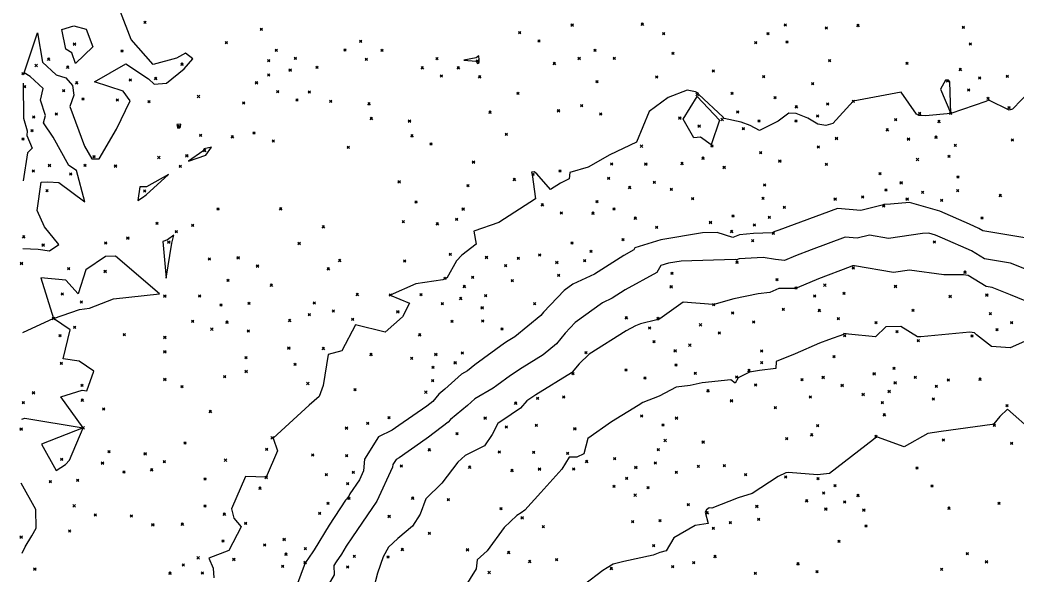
# Model space of a CAD drawing. Header units: inches. Extents: x 1411897 to 1412713, y 4930955 to 4931789.
# Drawn here: x 1411999.9 to 1412082.9, y 4931560.9 to 4931607.1 of the extents above; entities that cross this region are included whole.
import ezdxf

# ---------------------------------------------------------------- set-up
doc = ezdxf.new("R2010")
doc.units = ezdxf.units.IN
doc.header["$MEASUREMENT"] = 0
doc.header["$PDMODE"] = 35
doc.header["$PDSIZE"] = 0.1

msp = doc.modelspace()

# ---------------------------------------------------------------- linework, layer by layer
at = {"color": 2, "true_color": 0xf1eb1f}
for p, q in [((1412009.17, 4931605.456), (1412008.288, 4931607.754)), ((1412003.389, 4931606.277), (1412004.395, 4931606.584)), ((1412003.73, 4931604.653), (1412003.389, 4931606.277)), ((1412004.395, 4931606.584), (1412005.408, 4931606.324)), ((1412005.408, 4931606.324), (1412005.973, 4931604.851)), ((1412000.269, 4931602.672), (1412001.376, 4931606.006)), ((1412001.376, 4931606.006), (1412001.775, 4931603.555)), ((1412010.985, 4931603.38), (1412009.17, 4931605.456)), ((1412004.235, 4931604.332), (1412003.73, 4931604.653)), ((1412005.973, 4931604.851), (1412004.545, 4931603.46)), ((1412001.775, 4931603.555), (1412002.92, 4931602.505)), ((1412004.545, 4931603.46), (1412004.235, 4931604.332)), ((1412012.95, 4931603.899), (1412010.985, 4931603.38)), ((1412013.688, 4931604.318), (1412012.95, 4931603.899)), ((1412013.587, 4931603.016), (1412014.312, 4931603.85)), ((1412014.312, 4931603.85), (1412013.688, 4931604.318)), ((1412037.875, 4931603.937), (1412036.85, 4931603.737)), ((1412036.85, 4931603.737), (1412037.887, 4931603.64)), ((1412038.088, 4931604.085), (1412037.875, 4931603.937)), ((1412037.887, 4931603.64), (1412038.003, 4931603.45)), ((1412038.003, 4931603.45), (1412038.117, 4931603.553)), ((1412038.117, 4931603.768), (1412038.088, 4931604.085)), ((1412038.117, 4931603.553), (1412038.117, 4931603.768)), ((1412006.123, 4931601.927), (1412008.712, 4931603.424)), ((1412008.712, 4931603.424), (1412010.604, 4931602.173)), ((1412012.1, 4931601.835), (1412013.587, 4931603.016)), ((1412000.755, 4931602.369), (1412000.269, 4931602.672)), ((1412001.839, 4931601.374), (1412000.755, 4931602.369)), ((1412002.92, 4931602.505), (1412003.739, 4931602.279)), ((1412003.739, 4931602.279), (1412004.277, 4931601.63)), ((1412008.496, 4931601.158), (1412006.123, 4931601.927)), ((1412010.604, 4931602.173), (1412011.07, 4931601.728)), ((1412076.947, 4931602.077), (1412076.522, 4931601.335)), ((1412077.177, 4931602.078), (1412076.947, 4931602.077)), ((1412077.297, 4931601.926), (1412077.177, 4931602.078)), ((1412077.38, 4931599.31), (1412077.297, 4931601.926)), ((1412000.169, 4931601.833), (1412000.216, 4931598.918)), ((1412001.62, 4931600.395), (1412001.839, 4931601.374)), ((1412004.277, 4931601.63), (1412004.397, 4931600.827)), ((1412009.072, 4931600.364), (1412008.496, 4931601.158)), ((1412011.07, 4931601.728), (1412012.1, 4931601.835)), ((1412055.43, 4931601.245), (1412053.87, 4931600.635)), ((1412056.135, 4931601.108), (1412055.43, 4931601.245)), ((1412056.345, 4931600.989), (1412056.135, 4931601.108)), ((1412073.253, 4931601.078), (1412069.26, 4931600.32)), ((1412074.529, 4931599.242), (1412073.253, 4931601.078)), ((1412076.522, 4931601.335), (1412077.38, 4931599.31)), ((1412084.006, 4931601.216), (1412082.519, 4931599.655)), ((1412002.049, 4931599.132), (1412001.62, 4931600.395)), ((1412004.397, 4931600.827), (1412004.05, 4931599.875)), ((1412007.949, 4931597.984), (1412009.072, 4931600.364)), ((1412053.87, 4931600.635), (1412052.275, 4931599.46)), ((1412055.098, 4931598.817), (1412056.281, 4931600.716)), ((1412056.281, 4931600.716), (1412058.125, 4931598.735)), ((1412056.415, 4931600.884), (1412056.345, 4931600.989)), ((1412058.429, 4931599.007), (1412056.415, 4931600.884)), ((1412069.26, 4931600.32), (1412067.553, 4931598.456)), ((1412080.289, 4931600.289), (1412077.38, 4931599.31)), ((1412080.548, 4931600.417), (1412080.289, 4931600.289)), ((1412082.251, 4931599.581), (1412080.548, 4931600.417)), ((1412004.05, 4931599.875), (1412005.295, 4931596.588)), ((1412052.275, 4931599.46), (1412051.233, 4931596.9)), ((1412082.519, 4931599.655), (1412082.251, 4931599.581)), ((1412000.216, 4931598.918), (1412000.498, 4931597.856)), ((1412001.871, 4931598.519), (1412002.049, 4931599.132)), ((1412055.996, 4931597.278), (1412055.098, 4931598.817)), ((1412058.125, 4931598.735), (1412057.434, 4931596.694)), ((1412058.512, 4931598.879), (1412058.429, 4931599.007)), ((1412059.936, 4931598.578), (1412058.512, 4931598.879)), ((1412060.677, 4931598.304), (1412059.936, 4931598.578)), ((1412063.022, 4931598.67), (1412061.462, 4931597.878)), ((1412063.913, 4931599.32), (1412063.022, 4931598.67)), ((1412064.506, 4931599.288), (1412063.913, 4931599.32)), ((1412065.48, 4931598.901), (1412064.506, 4931599.288)), ((1412066.309, 4931598.407), (1412065.48, 4931598.901)), ((1412074.715, 4931599.136), (1412074.529, 4931599.242)), ((1412074.903, 4931599.145), (1412074.715, 4931599.136)), ((1412075.27, 4931599.106), (1412074.903, 4931599.145)), ((1412077.38, 4931599.31), (1412075.27, 4931599.106)), ((1412000.498, 4931597.856), (1412000.486, 4931597.47)), ((1412002.684, 4931597.333), (1412001.871, 4931598.519)), ((1412006.491, 4931595.525), (1412007.949, 4931597.984)), ((1412013.293, 4931598.421), (1412012.976, 4931598.388)), ((1412012.976, 4931598.388), (1412013.064, 4931598.068)), ((1412013.064, 4931598.068), (1412013.205, 4931598.095)), ((1412013.205, 4931598.095), (1412013.274, 4931598.186)), ((1412013.274, 4931598.186), (1412013.293, 4931598.421)), ((1412061.462, 4931597.878), (1412060.677, 4931598.304)), ((1412066.967, 4931598.293), (1412066.309, 4931598.407)), ((1412067.553, 4931598.456), (1412066.967, 4931598.293)), ((1412000.486, 4931597.47), (1412000.94, 4931596.401)), ((1412003.992, 4931594.985), (1412002.684, 4931597.333)), ((1412051.233, 4931596.9), (1412048.991, 4931595.869)), ((1412056.546, 4931597.34), (1412055.996, 4931597.278)), ((1412057.434, 4931596.694), (1412056.546, 4931597.34)), ((1412000.94, 4931596.401), (1412000.529, 4931596.034)), ((1412005.295, 4931596.588), (1412005.89, 4931595.52)), ((1412015.133, 4931596.176), (1412013.93, 4931595.34)), ((1412015.251, 4931596.36), (1412015.133, 4931596.176)), ((1412015.863, 4931596.505), (1412015.251, 4931596.36)), ((1412015.379, 4931595.83), (1412015.863, 4931596.505)), ((1412000.529, 4931596.034), (1412000.19, 4931593.686)), ((1412005.89, 4931595.52), (1412006.491, 4931595.525)), ((1412013.93, 4931595.34), (1412015.379, 4931595.83)), ((1412048.991, 4931595.869), (1412047.205, 4931594.832)), ((1412004.612, 4931594.548), (1412003.992, 4931594.985)), ((1412005.304, 4931591.964), (1412004.612, 4931594.548)), ((1412042.704, 4931594.452), (1412042.496, 4931594.425)), ((1412042.496, 4931594.425), (1412042.528, 4931594.215)), ((1412042.94, 4931594.279), (1412042.704, 4931594.452)), ((1412047.205, 4931594.832), (1412045.668, 4931594.39)), ((1412001.339, 4931591.229), (1412001.677, 4931593.577)), ((1412001.677, 4931593.577), (1412002.241, 4931593.618)), ((1412002.241, 4931593.618), (1412003.155, 4931593.565)), ((1412010.427, 4931592.522), (1412012.267, 4931594.22)), ((1412012.267, 4931594.22), (1412010.438, 4931593.187)), ((1412042.528, 4931594.215), (1412042.825, 4931592.202)), ((1412044.053, 4931592.977), (1412042.94, 4931594.279)), ((1412045.627, 4931593.875), (1412044.891, 4931593.513)), ((1412045.668, 4931594.39), (1412045.627, 4931593.875)), ((1412003.155, 4931593.565), (1412005.304, 4931591.964)), ((1412009.893, 4931593.207), (1412009.709, 4931592.071)), ((1412010.438, 4931593.187), (1412009.893, 4931593.207)), ((1412044.891, 4931593.513), (1412044.053, 4931592.977)), ((1412009.709, 4931592.071), (1412010.099, 4931592.3)), ((1412010.099, 4931592.3), (1412010.427, 4931592.522)), ((1412042.825, 4931592.202), (1412039.776, 4931590.24)), ((1412001.95, 4931589.87), (1412001.339, 4931591.229)), ((1412067.964, 4931591.406), (1412063.068, 4931589.584)), ((1412069.898, 4931591.219), (1412067.964, 4931591.406)), ((1412071.657, 4931591.662), (1412069.898, 4931591.219)), ((1412071.816, 4931591.716), (1412071.657, 4931591.662)), ((1412072.35, 4931591.764), (1412071.816, 4931591.716)), ((1412073.931, 4931591.895), (1412072.35, 4931591.764)), ((1412076.462, 4931591.162), (1412073.931, 4931591.895)), ((1412078.93, 4931590.08), (1412076.462, 4931591.162)), ((1412003.143, 4931588.407), (1412001.95, 4931589.87)), ((1412039.776, 4931590.24), (1412037.689, 4931589.518)), ((1412037.689, 4931589.518), (1412037.888, 4931588.421)), ((1412062.664, 4931589.457), (1412062.592, 4931589.402)), ((1412063.068, 4931589.584), (1412062.664, 4931589.457)), ((1412079.706, 4931589.739), (1412078.93, 4931590.08)), ((1412080.047, 4931589.532), (1412079.706, 4931589.739)), ((1412083.881, 4931588.894), (1412080.047, 4931589.532)), ((1412012.177, 4931588.795), (1412011.813, 4931588.649)), ((1412011.813, 4931588.649), (1412012.08, 4931585.613)), ((1412012.713, 4931589.18), (1412012.177, 4931588.795)), ((1412012.541, 4931588.499), (1412012.713, 4931589.18)), ((1412053.244, 4931588.794), (1412051.091, 4931588.129)), ((1412056.712, 4931589.359), (1412053.244, 4931588.794)), ((1412057.94, 4931589.397), (1412056.712, 4931589.359)), ((1412059.233, 4931588.989), (1412057.94, 4931589.397)), ((1412059.803, 4931589.193), (1412059.233, 4931588.989)), ((1412060.965, 4931589.318), (1412059.803, 4931589.193)), ((1412062.517, 4931589.371), (1412060.965, 4931589.318)), ((1412062.592, 4931589.402), (1412062.517, 4931589.371)), ((1412068.588, 4931589.016), (1412065.756, 4931587.963)), ((1412069.591, 4931588.919), (1412068.588, 4931589.016)), ((1412070.606, 4931589.175), (1412069.591, 4931588.919)), ((1412072.197, 4931588.896), (1412070.606, 4931589.175)), ((1412075.033, 4931589.31), (1412072.197, 4931588.896)), ((1412075.548, 4931589.352), (1412075.033, 4931589.31)), ((1412076.12, 4931589.187), (1412075.548, 4931589.352)), ((1412076.678, 4931588.942), (1412076.12, 4931589.187)), ((1412079.117, 4931587.869), (1412076.678, 4931588.942)), ((1412000.146, 4931588.058), (1412001.425, 4931588.015)), ((1412001.425, 4931588.015), (1412002.37, 4931587.875)), ((1412002.37, 4931587.875), (1412003.143, 4931588.407)), ((1412012.08, 4931585.613), (1412012.541, 4931588.499)), ((1412037.888, 4931588.421), (1412036.674, 4931587.504)), ((1412050.989, 4931587.944), (1412050.157, 4931587.49)), ((1412051.091, 4931588.129), (1412050.989, 4931587.944)), ((1412065.756, 4931587.963), (1412064.461, 4931587.471)), ((1412080.192, 4931587.218), (1412079.117, 4931587.869)), ((1412007.026, 4931587.412), (1412005.4, 4931586.291)), ((1412007.859, 4931587.435), (1412007.026, 4931587.412)), ((1412011.518, 4931584.307), (1412007.859, 4931587.435)), ((1412036.254, 4931587.037), (1412035.434, 4931585.596)), ((1412036.674, 4931587.504), (1412036.254, 4931587.037)), ((1412050.157, 4931587.49), (1412047.719, 4931585.942)), ((1412054.934, 4931587.017), (1412053.892, 4931586.847)), ((1412059.431, 4931587.154), (1412054.934, 4931587.017)), ((1412059.548, 4931587.117), (1412059.431, 4931587.154)), ((1412059.78, 4931587.2), (1412059.548, 4931587.117)), ((1412061.765, 4931587.321), (1412059.78, 4931587.2)), ((1412062.78, 4931587.151), (1412061.765, 4931587.321)), ((1412063.54, 4931587.083), (1412062.78, 4931587.151)), ((1412064.461, 4931587.471), (1412063.54, 4931587.083)), ((1412082.359, 4931586.858), (1412080.192, 4931587.218)), ((1412005.4, 4931586.291), (1412004.762, 4931584.305)), ((1412053.244, 4931586.647), (1412052.92, 4931586.06)), ((1412053.892, 4931586.847), (1412053.244, 4931586.647)), ((1412069.006, 4931586.55), (1412066.372, 4931585.55)), ((1412069.211, 4931586.626), (1412069.006, 4931586.55)), ((1412069.284, 4931586.619), (1412069.211, 4931586.626)), ((1412069.357, 4931586.638), (1412069.284, 4931586.619)), ((1412072.613, 4931586.067), (1412069.357, 4931586.638)), ((1412073.953, 4931586.263), (1412072.613, 4931586.067)), ((1412076.813, 4931585.875), (1412073.953, 4931586.263)), ((1412085.954, 4931585.403), (1412082.359, 4931586.858)), ((1412003.721, 4931585.44), (1412001.654, 4931585.616)), ((1412001.654, 4931585.616), (1412002.7, 4931582.25)), ((1412004.762, 4931584.305), (1412003.721, 4931585.44)), ((1412035.108, 4931585.466), (1412032.851, 4931585.13)), ((1412035.284, 4931585.534), (1412035.108, 4931585.466)), ((1412035.335, 4931585.532), (1412035.284, 4931585.534)), ((1412035.434, 4931585.596), (1412035.334, 4931585.571)), ((1412035.334, 4931585.571), (1412035.335, 4931585.532)), ((1412047.719, 4931585.942), (1412045.927, 4931585.1)), ((1412052.92, 4931586.06), (1412050.28, 4931584.619)), ((1412066.372, 4931585.55), (1412064.59, 4931584.8)), ((1412078.431, 4931585.89), (1412076.813, 4931585.875)), ((1412078.838, 4931585.812), (1412078.431, 4931585.89)), ((1412080.337, 4931584.904), (1412078.838, 4931585.812)), ((1412032.851, 4931585.13), (1412030.73, 4931584.2)), ((1412045.196, 4931584.57), (1412043.477, 4931582.767)), ((1412045.927, 4931585.1), (1412045.196, 4931584.57)), ((1412050.28, 4931584.619), (1412049.191, 4931583.928)), ((1412063.071, 4931584.739), (1412062.318, 4931584.407)), ((1412064.47, 4931584.755), (1412063.071, 4931584.739)), ((1412064.531, 4931584.772), (1412064.47, 4931584.755)), ((1412064.59, 4931584.8), (1412064.531, 4931584.772)), ((1412080.837, 4931584.821), (1412080.337, 4931584.904)), ((1412082.347, 4931584.21), (1412080.837, 4931584.821)), ((1412005.698, 4931583.102), (1412007.691, 4931583.884)), ((1412007.691, 4931583.884), (1412011.518, 4931584.307)), ((1412030.73, 4931584.2), (1412032.325, 4931583.52)), ((1412049.191, 4931583.928), (1412048.39, 4931583.551)), ((1412059.32, 4931583.887), (1412057.653, 4931583.423)), ((1412061.339, 4931584.301), (1412059.32, 4931583.887)), ((1412062.318, 4931584.407), (1412061.339, 4931584.301)), ((1412084.652, 4931583.281), (1412082.347, 4931584.21)), ((1412002.7, 4931582.25), (1412004.862, 4931582.983)), ((1412004.862, 4931582.983), (1412005.698, 4931583.102)), ((1412032.325, 4931583.52), (1412031.762, 4931582.383)), ((1412048.39, 4931583.551), (1412046.128, 4931581.913)), ((1412055.111, 4931583.595), (1412053.167, 4931582.228)), ((1412057.586, 4931583.423), (1412055.111, 4931583.595)), ((1412057.604, 4931583.427), (1412057.586, 4931583.423)), ((1412057.653, 4931583.423), (1412057.604, 4931583.427)), ((1412002.7, 4931582.25), (1412000.115, 4931581.04)), ((1412004.082, 4931581.297), (1412002.7, 4931582.25)), ((1412031.762, 4931582.383), (1412030.293, 4931581.115)), ((1412043.268, 4931582.509), (1412041.089, 4931580.712)), ((1412043.477, 4931582.767), (1412043.268, 4931582.509)), ((1412052.906, 4931582.124), (1412051.545, 4931581.793)), ((1412053, 4931582.138), (1412052.906, 4931582.124)), ((1412053.079, 4931582.139), (1412053, 4931582.138)), ((1412053.098, 4931582.185), (1412053.079, 4931582.139)), ((1412053.167, 4931582.228), (1412053.098, 4931582.185)), ((1412003.499, 4931578.886), (1412004.082, 4931581.297)), ((1412027.834, 4931581.729), (1412026.706, 4931579.556)), ((1412030.293, 4931581.115), (1412027.834, 4931581.729)), ((1412046.128, 4931581.913), (1412045.293, 4931581.037)), ((1412050.373, 4931581.223), (1412047.294, 4931579.278)), ((1412051.139, 4931581.644), (1412050.373, 4931581.223)), ((1412051.545, 4931581.793), (1412051.139, 4931581.644)), ((1412071.96, 4931581.553), (1412071.108, 4931580.719)), ((1412073.234, 4931581.594), (1412071.96, 4931581.553)), ((1412074.614, 4931580.718), (1412073.234, 4931581.594)), ((1412040.545, 4931580.376), (1412040.251, 4931580.185)), ((1412041.089, 4931580.712), (1412040.545, 4931580.376)), ((1412045.293, 4931581.037), (1412044.568, 4931580.141)), ((1412067.214, 4931580.481), (1412066.455, 4931580.202)), ((1412068.447, 4931580.922), (1412067.214, 4931580.481)), ((1412068.481, 4931581.003), (1412068.447, 4931580.922)), ((1412068.869, 4931580.953), (1412068.481, 4931581.003)), ((1412071.108, 4931580.719), (1412068.869, 4931580.953)), ((1412074.896, 4931580.714), (1412074.614, 4931580.718)), ((1412078.978, 4931581.11), (1412074.896, 4931580.714)), ((1412079.36, 4931581.053), (1412078.978, 4931581.11)), ((1412079.51, 4931580.888), (1412079.36, 4931581.053)), ((1412080.756, 4931579.93), (1412079.51, 4931580.888)), ((1412083.518, 4931580.327), (1412082.329, 4931579.798)), ((1412026.706, 4931579.556), (1412025.552, 4931579.25)), ((1412040.251, 4931580.185), (1412037.782, 4931578.39)), ((1412044.568, 4931580.141), (1412043.453, 4931579.222)), ((1412066.455, 4931580.202), (1412064.429, 4931579.306)), ((1412082.329, 4931579.798), (1412080.756, 4931579.93)), ((1412004.826, 4931578.697), (1412003.499, 4931578.886)), ((1412006.055, 4931577.852), (1412004.826, 4931578.697)), ((1412025.552, 4931579.25), (1412025.155, 4931576.67)), ((1412043.453, 4931579.222), (1412041.695, 4931578.134)), ((1412047.294, 4931579.278), (1412046.438, 4931578.479)), ((1412062.853, 4931578.677), (1412062.823, 4931578.079)), ((1412064.429, 4931579.306), (1412062.853, 4931578.677)), ((1412005.489, 4931576.232), (1412006.055, 4931577.852)), ((1412037.157, 4931577.891), (1412036.66, 4931577.603)), ((1412037.782, 4931578.39), (1412037.157, 4931577.891)), ((1412041.695, 4931578.134), (1412040.743, 4931577.516)), ((1412046.438, 4931578.479), (1412045.868, 4931577.774)), ((1412061.468, 4931577.928), (1412060.64, 4931577.79)), ((1412062.823, 4931578.079), (1412061.468, 4931577.928)), ((1412036.66, 4931577.603), (1412035.275, 4931576.358)), ((1412040.743, 4931577.516), (1412039.596, 4931576.682)), ((1412045.817, 4931577.732), (1412042.845, 4931575.892)), ((1412045.868, 4931577.774), (1412045.817, 4931577.732)), ((1412059.073, 4931577.146), (1412056.68, 4931576.905)), ((1412059.447, 4931576.864), (1412059.073, 4931577.146)), ((1412059.697, 4931577.322), (1412059.447, 4931576.864)), ((1412060.64, 4931577.79), (1412059.697, 4931577.322)), ((1412003.319, 4931575.727), (1412005.089, 4931576.296)), ((1412005.089, 4931576.296), (1412005.489, 4931576.232)), ((1412025.155, 4931576.67), (1412024.803, 4931575.768)), ((1412035.275, 4931576.358), (1412034.779, 4931575.944)), ((1412039.305, 4931576.451), (1412037.768, 4931575.56)), ((1412039.596, 4931576.682), (1412039.305, 4931576.451)), ((1412054.527, 4931576.532), (1412053.111, 4931575.783)), ((1412055.684, 4931576.671), (1412054.527, 4931576.532)), ((1412056.68, 4931576.905), (1412055.684, 4931576.671)), ((1412005.17, 4931573.15), (1412003.319, 4931575.727)), ((1412024.803, 4931575.768), (1412023.994, 4931575.037)), ((1412034.269, 4931575.347), (1412033.76, 4931574.964)), ((1412034.779, 4931575.944), (1412034.269, 4931575.347)), ((1412037.768, 4931575.56), (1412037.162, 4931575.015)), ((1412042.101, 4931575.41), (1412041.568, 4931574.774)), ((1412042.845, 4931575.892), (1412042.101, 4931575.41)), ((1412053.111, 4931575.783), (1412051.746, 4931575.257)), ((1412023.994, 4931575.037), (1412020.972, 4931572.29)), ((1412033.76, 4931574.964), (1412031.445, 4931573.34)), ((1412037.162, 4931575.015), (1412035.744, 4931573.834)), ((1412041.568, 4931574.774), (1412040.805, 4931574.273)), ((1412051.356, 4931574.995), (1412049.138, 4931573.656)), ((1412051.746, 4931575.257), (1412051.356, 4931574.995)), ((1412082.097, 4931574.692), (1412081.471, 4931574.089)), ((1412084.247, 4931572.805), (1412082.097, 4931574.692)), ((1412000.077, 4931573.875), (1412000.319, 4931573.959)), ((1412000.319, 4931573.959), (1412005.17, 4931573.15)), ((1412035.744, 4931573.834), (1412035.561, 4931573.62)), ((1412040.805, 4931574.273), (1412039.68, 4931573.522)), ((1412081.471, 4931574.089), (1412080.961, 4931573.486)), ((1412005.17, 4931573.15), (1412001.7, 4931571.79)), ((1412004.026, 4931570.472), (1412005.17, 4931573.15)), ((1412030.894, 4931572.948), (1412029.752, 4931572.392)), ((1412031.445, 4931573.34), (1412030.894, 4931572.948)), ((1412035.561, 4931573.62), (1412033.916, 4931572.383)), ((1412039.68, 4931573.522), (1412039.2, 4931572.592)), ((1412049.138, 4931573.656), (1412047.168, 4931572.272)), ((1412076.591, 4931572.857), (1412075.483, 4931572.687)), ((1412080.831, 4931573.433), (1412076.591, 4931572.857)), ((1412080.961, 4931573.486), (1412080.831, 4931573.433)), ((1412020.972, 4931572.29), (1412021.336, 4931571.25)), ((1412029.752, 4931572.392), (1412028.584, 4931570.55)), ((1412033.916, 4931572.383), (1412033.24, 4931571.91)), ((1412039.2, 4931572.592), (1412038.585, 4931571.665)), ((1412047.168, 4931572.272), (1412046.853, 4931570.976)), ((1412070.943, 4931572.189), (1412067.283, 4931569.342)), ((1412071.122, 4931572.326), (1412070.943, 4931572.189)), ((1412071.274, 4931572.362), (1412071.122, 4931572.326)), ((1412073.486, 4931571.566), (1412071.274, 4931572.362)), ((1412075.483, 4931572.687), (1412073.486, 4931571.566)), ((1412001.7, 4931571.79), (1412002.915, 4931569.605)), ((1412021.336, 4931571.25), (1412020.4, 4931569.04)), ((1412033.24, 4931571.91), (1412031.477, 4931570.654)), ((1412038.585, 4931571.665), (1412036.962, 4931570.855)), ((1412003.707, 4931570.112), (1412004.026, 4931570.472)), ((1412028.584, 4931570.55), (1412028.515, 4931569.562)), ((1412031.214, 4931570.526), (1412030.946, 4931570.103)), ((1412031.477, 4931570.654), (1412031.214, 4931570.526)), ((1412036.962, 4931570.855), (1412036.359, 4931570.297)), ((1412045.619, 4931570.71), (1412045.003, 4931569.72)), ((1412046.252, 4931570.701), (1412045.619, 4931570.71)), ((1412046.853, 4931570.976), (1412046.252, 4931570.701)), ((1412002.915, 4931569.605), (1412003.707, 4931570.112)), ((1412028.515, 4931569.562), (1412028.167, 4931568.819)), ((1412030.93, 4931569.876), (1412029.612, 4931567.055)), ((1412030.946, 4931570.103), (1412030.93, 4931569.876)), ((1412036.359, 4931570.297), (1412035.033, 4931568.56)), ((1412045.003, 4931569.72), (1412043.275, 4931567.777)), ((1412018.676, 4931569.111), (1412017.512, 4931566.402)), ((1412020.4, 4931569.04), (1412018.676, 4931569.111)), ((1412028.167, 4931568.819), (1412027.36, 4931567.652)), ((1412063.007, 4931569.104), (1412060.86, 4931567.69)), ((1412063.641, 4931569.404), (1412063.007, 4931569.104)), ((1412063.865, 4931569.448), (1412063.641, 4931569.404)), ((1412066.287, 4931569.229), (1412063.865, 4931569.448)), ((1412067.283, 4931569.342), (1412066.287, 4931569.229)), ((1412001.225, 4931566.37), (1412000.01, 4931568.555)), ((1412035.033, 4931568.56), (1412033.694, 4931567.255)), ((1412027.011, 4931567.132), (1412025.641, 4931565.062)), ((1412027.084, 4931567.229), (1412027.011, 4931567.132)), ((1412027.283, 4931567.474), (1412027.084, 4931567.229)), ((1412027.36, 4931567.652), (1412027.283, 4931567.474)), ((1412029.612, 4931567.055), (1412029.188, 4931566.443)), ((1412033.694, 4931567.255), (1412033.224, 4931565.972)), ((1412043.275, 4931567.777), (1412041.935, 4931566.302)), ((1412059.686, 4931567.327), (1412057.502, 4931566.469)), ((1412060.86, 4931567.69), (1412059.686, 4931567.327)), ((1412001.27, 4931564.803), (1412001.225, 4931566.37)), ((1412017.512, 4931566.402), (1412017.707, 4931565.628)), ((1412029.188, 4931566.443), (1412027.585, 4931564.094)), ((1412041.935, 4931566.302), (1412041.622, 4931566.076)), ((1412057.062, 4931566.334), (1412056.95, 4931566.149)), ((1412057.264, 4931566.505), (1412057.062, 4931566.334)), ((1412057.502, 4931566.469), (1412057.264, 4931566.505)), ((1412017.707, 4931565.628), (1412018.328, 4931564.917)), ((1412033.224, 4931565.972), (1412032.577, 4931564.973)), ((1412041.277, 4931565.853), (1412040.218, 4931564.863)), ((1412041.622, 4931566.076), (1412041.277, 4931565.853)), ((1412056.95, 4931566.149), (1412057.191, 4931565.202)), ((1412000.906, 4931564.171), (1412001.27, 4931564.803)), ((1412018.328, 4931564.917), (1412017.282, 4931562.937)), ((1412025.641, 4931565.062), (1412024.388, 4931562.997)), ((1412032.577, 4931564.973), (1412031.367, 4931563.953)), ((1412040.218, 4931564.863), (1412038.796, 4931562.906)), ((1412056.092, 4931565.017), (1412054.323, 4931564.011)), ((1412057.191, 4931565.202), (1412056.092, 4931565.017)), ((1412000.352, 4931563.265), (1412000.906, 4931564.171)), ((1412027.585, 4931564.094), (1412027.06, 4931563.301)), ((1412031.367, 4931563.953), (1412030.571, 4931563.217)), ((1412054.323, 4931564.011), (1412053.686, 4931562.92)), ((1412000.082, 4931562.728), (1412000.352, 4931563.265)), ((1412017.282, 4931562.937), (1412015.62, 4931562.304)), ((1412024.388, 4931562.997), (1412024.284, 4931562.841)), ((1412027.06, 4931563.301), (1412026.658, 4931562.639)), ((1412030.571, 4931563.217), (1412030.139, 4931562.419)), ((1412038.796, 4931562.906), (1412037.976, 4931562.158)), ((1412053.686, 4931562.92), (1412053.167, 4931562.788)), ((1412015.62, 4931562.304), (1412016, 4931561.467)), ((1412024.284, 4931562.841), (1412023.674, 4931561.957)), ((1412026.658, 4931562.639), (1412026.226, 4931561.992)), ((1412030.139, 4931562.419), (1412029.655, 4931561.07)), ((1412037.976, 4931562.158), (1412037.871, 4931561.411)), ((1412052.604, 4931562.555), (1412050.18, 4931562.02)), ((1412053.167, 4931562.788), (1412052.604, 4931562.555)), ((1412016, 4931561.467), (1412016.034, 4931560.675)), ((1412023.661, 4931561.927), (1412022.475, 4931558.778)), ((1412023.674, 4931561.95), (1412023.661, 4931561.927)), ((1412023.674, 4931561.957), (1412023.674, 4931561.95)), ((1412026.226, 4931561.992), (1412026.024, 4931561.698)), ((1412026.024, 4931561.698), (1412026.049, 4931560.91)), ((1412037.871, 4931561.411), (1412035.999, 4931558.422)), ((1412048.408, 4931561.276), (1412046.894, 4931560.111)), ((1412048.794, 4931561.504), (1412048.408, 4931561.276)), ((1412049.292, 4931561.806), (1412048.794, 4931561.504)), ((1412050.18, 4931562.02), (1412049.292, 4931561.806)), ((1412026.049, 4931560.91), (1412024.716, 4931558.643)), ((1412029.655, 4931561.07), (1412029.315, 4931559.685))]:
    msp.add_line(p, q, dxfattribs=at)
for p in [(1412010.31, 4931606.89), (1412020, 4931606.31), (1412041.5, 4931606.03), (1412045.87, 4931606.67), (1412051.71, 4931606.73), (1412053.48, 4931605.95), (1412062.16, 4931605.94), (1412063.6, 4931606.66), (1412067.02, 4931606.41), (1412069.66, 4931606.62), (1412078.43, 4931606.46), (1412017.08, 4931605.2), (1412028.27, 4931605.31), (1412043.1, 4931605.34), (1412061.15, 4931605.19), (1412063.75, 4931605.25), (1412004.45, 4931605.07), (1412008.41, 4931604.5), (1412021.24, 4931604.56), (1412026.97, 4931604.57), (1412030.04, 4931604.55), (1412047.77, 4931604.56), (1412054.25, 4931604.3), (1412079.01, 4931605.08), (1412002.29, 4931603.82), (1412020.62, 4931603.69), (1412022.84, 4931603.88), (1412028.74, 4931603.8), (1412034.61, 4931603.87), (1412037.97, 4931603.67), (1412044.38, 4931603.46), (1412046.45, 4931603.89), (1412049.37, 4931603.88), (1412067.29, 4931603.7), (1412073.74, 4931603.48), (1412000.17, 4931602.61), (1412001.26, 4931603.29), (1412003.89, 4931603.15), (1412013.39, 4931603.4), (1412022.4, 4931602.91), (1412024.63, 4931603.14), (1412033.39, 4931603.1), (1412036.39, 4931603.1), (1412057.62, 4931602.84), (1412078.18, 4931602.96), (1412004.64, 4931601.85), (1412009.09, 4931602.08), (1412011.21, 4931602.21), (1412019.6, 4931601.87), (1412020.62, 4931602.51), (1412034.99, 4931602.42), (1412038.17, 4931602.35), (1412047.93, 4931601.94), (1412052.91, 4931602.34), (1412061.81, 4931602.37), (1412077.1, 4931602.01), (1412079.78, 4931602.26), (1412082.08, 4931602.39), (1412000.3, 4931601.54), (1412003.55, 4931601.19), (1412021.37, 4931601.11), (1412024, 4931601.08), (1412041.35, 4931600.98), (1412059.18, 4931600.97), (1412065.89, 4931601.77), (1412078.87, 4931601.25), (1412005.16, 4931600.5), (1412008.02, 4931600.42), (1412010.65, 4931600.28), (1412014.77, 4931600.71), (1412018.53, 4931600.18), (1412022.96, 4931600.43), (1412025.78, 4931600.31), (1412056.27, 4931600.88), (1412062.76, 4931600.62), (1412069.26, 4931600.32), (1412080.47, 4931600.55), (1412028.97, 4931600.1), (1412039.04, 4931599.41), (1412044.73, 4931599.54), (1412046.66, 4931599.95), (1412059.65, 4931599.43), (1412064.52, 4931599.85), (1412067.13, 4931600.09), (1412074.79, 4931599.31), (1412077.38, 4931599.31), (1412082.23, 4931599.78), (1412001.06, 4931599), (1412002.94, 4931599.25), (1412029.15, 4931598.88), (1412032.33, 4931598.67), (1412048.25, 4931599.25), (1412054.83, 4931598.93), (1412058.35, 4931598.8), (1412061.42, 4931598.67), (1412064.49, 4931598.67), (1412066.29, 4931599.09), (1412072.79, 4931598.79), (1412076.39, 4931598.63), (1412000.92, 4931597.87), (1412013.17, 4931598.23), (1412019.39, 4931597.68), (1412056.44, 4931598.25), (1412060.12, 4931598.03), (1412072.09, 4931597.94), (1412000.16, 4931597.17), (1412014.94, 4931597.48), (1412017.58, 4931597.36), (1412020.99, 4931597), (1412032.53, 4931597.44), (1412040.39, 4931597.57), (1412067.87, 4931597.23), (1412073.86, 4931597.17), (1412076.15, 4931597.33), (1412082.51, 4931597.09), (1412015.29, 4931596.22), (1412027.23, 4931596.48), (1412034.12, 4931596.77), (1412051.64, 4931596.58), (1412057.5, 4931596.59), (1412061.56, 4931596.03), (1412066.36, 4931596.51), (1412077.75, 4931596.64), (1412006.08, 4931595.7), (1412011.47, 4931595.64), (1412013.8, 4931595.8), (1412037.66, 4931595.26), (1412055.02, 4931595.14), (1412056.75, 4931595.58), (1412063.15, 4931595.34), (1412074.61, 4931595.47), (1412077.23, 4931595.73), (1412001.02, 4931594.52), (1412002.37, 4931594.99), (1412005.32, 4931594.98), (1412007.86, 4931594.94), (1412013.25, 4931594.9), (1412044.86, 4931594.51), (1412049.16, 4931595.1), (1412052, 4931595.09), (1412058.52, 4931594.83), (1412067.03, 4931595.07), (1412004.14, 4931594.26), (1412031.47, 4931593.62), (1412041.05, 4931593.81), (1412042.62, 4931594.24), (1412048.9, 4931593.91), (1412052.71, 4931593.57), (1412071.49, 4931594.29), (1412073.25, 4931593.54), (1412077.97, 4931594.02), (1412002.17, 4931592.87), (1412010.3, 4931592.86), (1412037.19, 4931593.29), (1412050.66, 4931593.14), (1412054.12, 4931592.98), (1412061.88, 4931593.35), (1412071.98, 4931592.93), (1412075.03, 4931592.75), (1412077.96, 4931592.89), (1412032.88, 4931591.93), (1412047.93, 4931591.97), (1412055.89, 4931592.21), (1412061.76, 4931592.25), (1412067.76, 4931592.19), (1412070.05, 4931592.36), (1412073.75, 4931592.18), (1412076.62, 4931592.07), (1412081.51, 4931592.48), (1412016.4, 4931591.35), (1412021.61, 4931591.37), (1412036.8, 4931591.36), (1412043.38, 4931591.7), (1412044.97, 4931591.02), (1412047.61, 4931591.01), (1412049.35, 4931591.36), (1412063.53, 4931591.49), (1412071.8, 4931591.6), (1412011.32, 4931590.16), (1412031.81, 4931590.29), (1412036.25, 4931590.5), (1412051.13, 4931590.59), (1412057.38, 4931590.24), (1412059.26, 4931590.77), (1412062.28, 4931590.66), (1412079.98, 4931590.61), (1412012.92, 4931589.47), (1412014.29, 4931589.99), (1412025.17, 4931589.87), (1412034.64, 4931590.12), (1412052.9, 4931589.83), (1412059.15, 4931589.48), (1412061.04, 4931590.02), (1412062.61, 4931589.33), (1412000.23, 4931589.04), (1412007.05, 4931588.52), (1412008.89, 4931588.94), (1412012.3, 4931588.6), (1412023.15, 4931588.5), (1412045.85, 4931588.52), (1412050.1, 4931588.81), (1412060.9, 4931588.71), (1412076.02, 4931588.61), (1412001.84, 4931588.37), (1412047.44, 4931587.83), (1412015.68, 4931587.19), (1412018.07, 4931587.3), (1412026.53, 4931587.07), (1412031.93, 4931587.02), (1412035.72, 4931587.58), (1412038.74, 4931587.34), (1412041.39, 4931587.26), (1412043.17, 4931587.53), (1412044.59, 4931586.91), (1412046.91, 4931587.05), (1412059.58, 4931586.93), (1412000.04, 4931586.83), (1412003.96, 4931586.39), (1412007, 4931586.18), (1412019.68, 4931586.62), (1412025.58, 4931586.38), (1412040.34, 4931586.65), (1412054.17, 4931586.01), (1412069.26, 4931586.44), (1412078.56, 4931586.1), (1412017.23, 4931585.41), (1412035.29, 4931585.59), (1412037.59, 4931585.68), (1412040.88, 4931585.39), (1412044.75, 4931585.84), (1412062.91, 4931585.48), (1412020.84, 4931585.02), (1412036.89, 4931584.91), (1412054.11, 4931584.9), (1412064.49, 4931584.79), (1412066.9, 4931585.02), (1412072.78, 4931584.93), (1412003.43, 4931584.28), (1412005.03, 4931583.61), (1412011.97, 4931584.12), (1412014.86, 4931584.11), (1412024.4, 4931583.53), (1412027.98, 4931584.24), (1412030.73, 4931584.2), (1412033.29, 4931584.23), (1412036.6, 4931583.91), (1412038.67, 4931584.15), (1412066.05, 4931584.11), (1412068.49, 4931584.33), (1412077.33, 4931584.09), (1412080.38, 4931584.21), (1412016.64, 4931583.36), (1412018.97, 4931583.51), (1412026, 4931582.86), (1412031.36, 4931582.81), (1412035.06, 4931583.47), (1412038.38, 4931583.14), (1412042.74, 4931583.47), (1412057.64, 4931583.4), (1412059.22, 4931582.71), (1412063.45, 4931583), (1412066.44, 4931582.91), (1412074.23, 4931582.92), (1412002.7, 4931582.25), (1412014.28, 4931582.02), (1412017.14, 4931581.94), (1412022.35, 4931582.08), (1412023.99, 4931582.56), (1412027.6, 4931582.18), (1412035.87, 4931582.01), (1412038.43, 4931582.04), (1412050.38, 4931582.3), (1412053.02, 4931582.25), (1412060.97, 4931581.96), (1412068.02, 4931582.23), (1412071.15, 4931581.9), (1412080.68, 4931582.64), (1412082.44, 4931581.9), (1412004.47, 4931581.52), (1412015.88, 4931581.36), (1412018.92, 4931581.2), (1412040.03, 4931581.38), (1412052.31, 4931581.46), (1412056.55, 4931581.72), (1412058.12, 4931581.05), (1412072.9, 4931581.15), (1412081.23, 4931581.31), (1412003.25, 4931580.82), (1412008.59, 4931580.9), (1412011.97, 4931580.69), (1412033.17, 4931580.89), (1412052.68, 4931580.31), (1412068.55, 4931580.82), (1412074.67, 4931580.4), (1412079.15, 4931580.8), (1412011.97, 4931579.48), (1412022.29, 4931579.79), (1412025.17, 4931579.75), (1412036.73, 4931579.38), (1412047.01, 4931579.4), (1412054.44, 4931579.56), (1412055.66, 4931580.03), (1412061.64, 4931579.54), (1412018.72, 4931578.99), (1412029.12, 4931579.25), (1412032.52, 4931578.94), (1412034.52, 4931579.26), (1412036.13, 4931578.58), (1412061.65, 4931578.58), (1412067.66, 4931579.08), (1412003.36, 4931578.51), (1412018.74, 4931577.84), (1412022.81, 4931578.43), (1412034.29, 4931578.18), (1412050.35, 4931577.96), (1412054.51, 4931578.37), (1412060.58, 4931577.92), (1412072.65, 4931578.11), (1412011.97, 4931577.18), (1412016.95, 4931577.41), (1412034.26, 4931577.08), (1412045.93, 4931577.66), (1412051.92, 4931577.29), (1412056.11, 4931577.69), (1412059.56, 4931577.38), (1412065, 4931577.15), (1412066.76, 4931577.36), (1412071, 4931577.65), (1412072.75, 4931576.9), (1412074.42, 4931577.35), (1412077.18, 4931577.12), (1412079.82, 4931577.2), (1412001.04, 4931576.08), (1412005.08, 4931576.68), (1412013.39, 4931576.58), (1412023.87, 4931576.84), (1412027.79, 4931576.32), (1412033.69, 4931576.12), (1412057.17, 4931576.23), (1412061.13, 4931576.72), (1412068.34, 4931576.68), (1412072.25, 4931576.19), (1412076.18, 4931576.61), (1412000.19, 4931575.25), (1412005.11, 4931575.45), (1412042.99, 4931575.61), (1412045.17, 4931575.71), (1412059.13, 4931575.41), (1412065.69, 4931575.72), (1412070.09, 4931575.93), (1412071.68, 4931575.25), (1412075.92, 4931575.54), (1412006.88, 4931574.71), (1412015.75, 4931574.51), (1412041.17, 4931575.2), (1412062.78, 4931574.83), (1412082.06, 4931575), (1412030.63, 4931573.99), (1412038.63, 4931573.97), (1412051.65, 4931574.13), (1412054.55, 4931573.96), (1412071.85, 4931574.23), (1412000.01, 4931573.05), (1412005.17, 4931573.15), (1412027.09, 4931573.14), (1412028.86, 4931573.53), (1412040.39, 4931573.22), (1412042.89, 4931573.36), (1412046.09, 4931573.08), (1412053.43, 4931573.39), (1412066.3, 4931573.33), (1412081, 4931573.36), (1412020.9, 4931572.32), (1412036.28, 4931572.66), (1412053.61, 4931572.1), (1412056.77, 4931571.98), (1412063.73, 4931572.25), (1412065.81, 4931572.57), (1412071.16, 4931572.45), (1412076.77, 4931572.14), (1412007.32, 4931571.16), (1412013.64, 4931571.88), (1412020.44, 4931571.36), (1412033.98, 4931571.32), (1412039.8, 4931571.14), (1412042.66, 4931571.12), (1412053.03, 4931571.34), (1412082.44, 4931571.86), (1412003.39, 4931570.53), (1412010.33, 4931571), (1412011.93, 4931570.33), (1412017.02, 4931570.46), (1412024.28, 4931570.89), (1412027.1, 4931570.83), (1412045.5, 4931571.02), (1412047.08, 4931570.35), (1412049.41, 4931570.59), (1412006.78, 4931570.22), (1412008.56, 4931569.47), (1412010.87, 4931569.66), (1412027.65, 4931569.45), (1412031.65, 4931569.97), (1412037.33, 4931569.88), (1412040.86, 4931569.6), (1412043.15, 4931569.72), (1412046, 4931569.72), (1412051.17, 4931569.86), (1412052.79, 4931570.23), (1412054.54, 4931569.46), (1412056.38, 4931569.94), (1412058.53, 4931570), (1412074.57, 4931569.8), (1412002.44, 4931568.68), (1412004.71, 4931568.79), (1412015.32, 4931568.9), (1412020.4, 4931569.04), (1412025.41, 4931569.26), (1412050.41, 4931568.94), (1412060.3, 4931569.25), (1412063.63, 4931569.07), (1412066.33, 4931568.93), (1412019.88, 4931568.13), (1412027.19, 4931568.51), (1412049.35, 4931568.29), (1412052.19, 4931568.17), (1412067.74, 4931568.34), (1412075.82, 4931568.31), (1412027.3, 4931567.28), (1412032.59, 4931567.3), (1412035.56, 4931567.18), (1412051.11, 4931567.55), (1412065.39, 4931567.08), (1412066.79, 4931567.72), (1412068.55, 4931566.99), (1412069.66, 4931567.52), (1412004.42, 4931566.66), (1412015.31, 4931566.64), (1412025.55, 4931566.87), (1412039.94, 4931566.42), (1412055.53, 4931566.76), (1412061.24, 4931566.63), (1412066.98, 4931566.41), (1412070.14, 4931566.32), (1412077.22, 4931566.47), (1412081.39, 4931566.88), (1412006.19, 4931565.91), (1412009.19, 4931565.82), (1412016.92, 4931565.97), (1412024.86, 4931566.03), (1412030.64, 4931565.8), (1412041.71, 4931565.67), (1412050.9, 4931565.35), (1412053.18, 4931565.43), (1412057.11, 4931566.08), (1412059.03, 4931565.27), (1412061.39, 4931565.54), (1412004.04, 4931564.56), (1412010.97, 4931565.09), (1412013.43, 4931565.14), (1412018.69, 4931565.2), (1412043.46, 4931564.92), (1412057.62, 4931564.8), (1412070.32, 4931564.98), (1412000.01, 4931564.06), (1412016.81, 4931563.73), (1412021.9, 4931563.87), (1412033.99, 4931564.37), (1412068.08, 4931563.72), (1412020.28, 4931563.4), (1412023.67, 4931563.11), (1412031.73, 4931563.03), (1412037.16, 4931563.02), (1412040.59, 4931562.78), (1412052.65, 4931563.36), (1412014.74, 4931562.34), (1412017.71, 4931562.22), (1412022.06, 4931562.64), (1412023.65, 4931561.96), (1412027.73, 4931562.47), (1412030.55, 4931562.41), (1412042.34, 4931562.03), (1412044.57, 4931562.18), (1412057.75, 4931562.45), (1412078.75, 4931562.68), (1412080.35, 4931562.01), (1412001.15, 4931561.41), (1412013.5, 4931561.75), (1412021.78, 4931561.64), (1412027.19, 4931561.57), (1412038.96, 4931561.12), (1412049.13, 4931561.45), (1412054.24, 4931561.6), (1412055.99, 4931561.94), (1412064.66, 4931561.84), (1412066.24, 4931561.18), (1412076.61, 4931561.39), (1412012.4, 4931561.06), (1412015.1, 4931561.07), (1412061.11, 4931561.05)]:
    msp.add_point(p)

doc.saveas('drawing.dxf')
